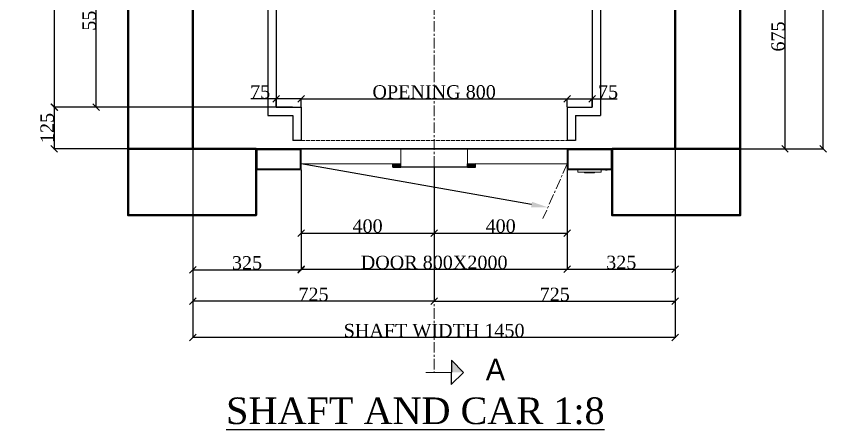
# Model space of a CAD drawing. Header units: millimetres. Extents: x 130 to 2627, y 155 to 3151.
# Drawn here: x 130 to 2627, y 155 to 1396 of the extents above; entities that cross this region are included whole.
import ezdxf
from ezdxf import colors
from ezdxf.entities.mleader import LeaderData, LeaderLine
from ezdxf.math import Vec2, Vec3

# ---------------------------------------------------------------- set-up
doc = ezdxf.new("R2010")
doc.units = ezdxf.units.MM
doc.linetypes.add('ACAD_ISO02W100', pattern=[15, 12, -3])
doc.linetypes.add('CENTER', pattern=[50.8, 31.75, -6.35, 6.35, -6.35])
doc.layers.add('6', color=7, linetype='Continuous')
for name, color, linetype, lineweight in [('Car', 3, 'Continuous', 18), ('CL', 2, 'CENTER', 0), ('DL', 8, 'ACAD_ISO02W100', 0), ('step&guides', 3, 'Continuous', 30), ('Wall', 1, 'Continuous', 50)]:
    doc.layers.add(name, color=color, linetype=linetype, lineweight=lineweight)
doc.styles.add('nassar2', font='cent.shx', dxfattribs={"height": 60})
doc.styles.add('top', font='cent.shx', dxfattribs={"height": 40})
doc.dimstyles.new('top', dxfattribs={"dimtxt": 35, "dimasz": 20, "dimexe": 1.25, "dimexo": 0.625, "dimtad": 1, "dimtxsty": 'top', "dimblk": 'OBLIQUE', "dimcen": 2.5, "dimadec": 0, "dimazin": 0, "dimtfac": 1, "dimtmove": 0, "dimatfit": 3, "dimldrblk": 'OBLIQUE', "dimfxl": 1, "dimarcsym": 0})

# ---------------------------------------------------------------- blocks, each defined once
blk = doc.blocks.new('_Oblique')
at = {"color": 0, "linetype": 'ByBlock', "lineweight": -2}
blk.add_line((-0.5, -0.5), (0.5, 0.5), dxfattribs=at)
blk = doc.blocks.new('*D57')
at = {"color": 0, "lineweight": -2, "transparency": 16777216}
for p, q in [((984.9, 934.9), (984.9, 744.1)), ((1384.9, 934.9), (1384.9, 744.1)), ((984.9, 745.3), (1384.9, 745.3))]:
    blk.add_line(p, q, dxfattribs=at)
at = {"layer": 'Defpoints', "color": 0, "transparency": 16777216}
for p in [(984.9, 935.5), (1384.9, 935.5), (1384.9, 745.3)]:
    blk.add_point(p, dxfattribs=at)
at = {"color": 0, "lineweight": -2, "transparency": 16777216, "xscale": 20, "yscale": 20, "zscale": 20, "rotation": 180}
blk.add_blockref('_Oblique', (984.9, 745.3), dxfattribs=at)
at = {"color": 0, "lineweight": -2, "transparency": 16777216, "xscale": 20, "yscale": 20, "zscale": 20}
blk.add_blockref('_Oblique', (1384.9, 745.3), dxfattribs=at)
at = {"color": 0, "transparency": 16777216, "insert": (1184.9, 766), "char_height": 40, "attachment_point": 5, "style": 'top'}
blk.add_mtext('400', dxfattribs=at)
blk = doc.blocks.new('*D58')
at = {"color": 0, "lineweight": -2, "transparency": 16777216}
for p, q in [((1384.9, 943), (1384.9, 744.1)), ((1784.9, 934.9), (1784.9, 744.1)), ((1384.9, 745.3), (1784.9, 745.3))]:
    blk.add_line(p, q, dxfattribs=at)
at = {"layer": 'Defpoints', "color": 0, "transparency": 16777216}
for p in [(1384.9, 943.6), (1784.9, 935.5), (1784.9, 745.3)]:
    blk.add_point(p, dxfattribs=at)
at = {"color": 0, "lineweight": -2, "transparency": 16777216, "xscale": 20, "yscale": 20, "zscale": 20, "rotation": 180}
blk.add_blockref('_Oblique', (1384.9, 745.3), dxfattribs=at)
at = {"color": 0, "lineweight": -2, "transparency": 16777216, "xscale": 20, "yscale": 20, "zscale": 20}
blk.add_blockref('_Oblique', (1784.9, 745.3), dxfattribs=at)
at = {"color": 0, "transparency": 16777216, "insert": (1584.9, 766), "char_height": 40, "attachment_point": 5, "style": 'top'}
blk.add_mtext('400', dxfattribs=at)
blk = doc.blocks.new('*D40')
at = {"color": 0, "lineweight": -2, "transparency": 16777216}
for p, q in [((984.9, 814.2), (984.9, 634.9)), ((1784.9, 818.3), (1784.9, 634.9)), ((984.9, 636.2), (1784.9, 636.2))]:
    blk.add_line(p, q, dxfattribs=at)
at = {"layer": 'Defpoints', "color": 0, "transparency": 16777216}
for p in [(984.9, 814.9), (1784.9, 818.9), (1784.9, 636.2)]:
    blk.add_point(p, dxfattribs=at)
at = {"color": 0, "lineweight": -2, "transparency": 16777216, "xscale": 20, "yscale": 20, "zscale": 20, "rotation": 180}
blk.add_blockref('_Oblique', (984.9, 636.2), dxfattribs=at)
at = {"color": 0, "lineweight": -2, "transparency": 16777216, "xscale": 20, "yscale": 20, "zscale": 20}
blk.add_blockref('_Oblique', (1784.9, 636.2), dxfattribs=at)
at = {"color": 0, "transparency": 16777216, "insert": (1384.9, 656.8), "char_height": 40, "attachment_point": 5, "style": 'top'}
blk.add_mtext('DOOR 800X2000', dxfattribs=at)
blk = doc.blocks.new('*D41')
at = {"color": 0, "lineweight": -2, "transparency": 16777216}
for p, q in [((909.9, 1124.2), (909.9, 1149.9)), ((984.9, 1124.2), (984.9, 1149.9)), ((909.9, 1148.6), (834.2, 1148.6)), ((984.9, 1148.6), (909.9, 1148.6))]:
    blk.add_line(p, q, dxfattribs=at)
at = {"layer": 'Defpoints', "color": 0, "transparency": 16777216}
for p in [(909.9, 1148.6), (909.9, 1123.6), (984.9, 1123.6)]:
    blk.add_point(p, dxfattribs=at)
at = {"color": 0, "lineweight": -2, "transparency": 16777216, "xscale": 20, "yscale": 20, "zscale": 20, "rotation": 180}
blk.add_blockref('_Oblique', (909.9, 1148.6), dxfattribs=at)
at = {"color": 0, "lineweight": -2, "transparency": 16777216, "xscale": 20, "yscale": 20, "zscale": 20}
blk.add_blockref('_Oblique', (984.9, 1148.6), dxfattribs=at)
at = {"color": 0, "transparency": 16777216, "insert": (862, 1169.3), "char_height": 40, "attachment_point": 5, "style": 'top'}
blk.add_mtext('75', dxfattribs=at)
blk = doc.blocks.new('*D42')
at = {"color": 0, "lineweight": -2, "transparency": 16777216}
for p, q in [((984.9, 1124.2), (984.9, 1149.9)), ((1784.9, 1124.2), (1784.9, 1149.9)), ((984.9, 1148.6), (1784.9, 1148.6))]:
    blk.add_line(p, q, dxfattribs=at)
at = {"layer": 'Defpoints', "color": 0, "transparency": 16777216}
for p in [(1784.9, 1148.6), (984.9, 1123.6), (1784.9, 1123.6)]:
    blk.add_point(p, dxfattribs=at)
at = {"color": 0, "lineweight": -2, "transparency": 16777216, "xscale": 20, "yscale": 20, "zscale": 20, "rotation": 180}
blk.add_blockref('_Oblique', (984.9, 1148.6), dxfattribs=at)
at = {"color": 0, "lineweight": -2, "transparency": 16777216, "xscale": 20, "yscale": 20, "zscale": 20}
blk.add_blockref('_Oblique', (1784.9, 1148.6), dxfattribs=at)
at = {"color": 0, "transparency": 16777216, "insert": (1384.9, 1169.3), "char_height": 40, "attachment_point": 5, "style": 'top'}
blk.add_mtext('OPENING 800', dxfattribs=at)
blk = doc.blocks.new('*D59')
at = {"color": 0, "lineweight": -2, "transparency": 16777216}
for p, q in [((1784.9, 1124.2), (1784.9, 1149.9)), ((1859.9, 1124.2), (1859.9, 1149.9)), ((1784.9, 1148.6), (1859.9, 1148.6)), ((1859.9, 1148.6), (1935.5, 1148.6))]:
    blk.add_line(p, q, dxfattribs=at)
at = {"layer": 'Defpoints', "color": 0, "transparency": 16777216}
for p in [(1859.9, 1148.6), (1784.9, 1123.6), (1859.9, 1123.6)]:
    blk.add_point(p, dxfattribs=at)
at = {"color": 0, "lineweight": -2, "transparency": 16777216, "xscale": 20, "yscale": 20, "zscale": 20, "rotation": 180}
blk.add_blockref('_Oblique', (1784.9, 1148.6), dxfattribs=at)
at = {"color": 0, "lineweight": -2, "transparency": 16777216, "xscale": 20, "yscale": 20, "zscale": 20}
blk.add_blockref('_Oblique', (1859.9, 1148.6), dxfattribs=at)
at = {"color": 0, "transparency": 16777216, "insert": (1907.7, 1169.3), "char_height": 40, "attachment_point": 5, "style": 'top'}
blk.add_mtext('75', dxfattribs=at)
blk = doc.blocks.new('*D43')
at = {"color": 0, "lineweight": -2, "transparency": 16777216}
for p, q in [((2109.9, 998), (2109.9, 634.9)), ((1784.9, 850.1), (1784.9, 634.9)), ((1784.9, 636.2), (2109.9, 636.2))]:
    blk.add_line(p, q, dxfattribs=at)
at = {"layer": 'Defpoints', "color": 0, "transparency": 16777216}
for p in [(2109.9, 998.6), (1784.9, 850.8), (2109.9, 636.2)]:
    blk.add_point(p, dxfattribs=at)
at = {"color": 0, "lineweight": -2, "transparency": 16777216, "xscale": 20, "yscale": 20, "zscale": 20, "rotation": 180}
blk.add_blockref('_Oblique', (1784.9, 636.2), dxfattribs=at)
at = {"color": 0, "lineweight": -2, "transparency": 16777216, "xscale": 20, "yscale": 20, "zscale": 20}
blk.add_blockref('_Oblique', (2109.9, 636.2), dxfattribs=at)
at = {"color": 0, "transparency": 16777216, "insert": (1947.4, 656.8), "char_height": 40, "attachment_point": 5, "style": 'top'}
blk.add_mtext('325', dxfattribs=at)
blk = doc.blocks.new('*D44')
at = {"color": 0, "lineweight": -2, "transparency": 16777216}
for p, q in [((659.9, 998), (659.9, 633.7)), ((984.9, 934.9), (984.9, 633.7)), ((659.9, 634.9), (984.9, 634.9))]:
    blk.add_line(p, q, dxfattribs=at)
at = {"layer": 'Defpoints', "color": 0, "transparency": 16777216}
for p in [(659.9, 998.6), (984.9, 935.5), (984.9, 634.9)]:
    blk.add_point(p, dxfattribs=at)
at = {"color": 0, "lineweight": -2, "transparency": 16777216, "xscale": 20, "yscale": 20, "zscale": 20, "rotation": 180}
blk.add_blockref('_Oblique', (659.9, 634.9), dxfattribs=at)
at = {"color": 0, "lineweight": -2, "transparency": 16777216, "xscale": 20, "yscale": 20, "zscale": 20}
blk.add_blockref('_Oblique', (984.9, 634.9), dxfattribs=at)
at = {"color": 0, "transparency": 16777216, "insert": (822.4, 655.5), "char_height": 40, "attachment_point": 5, "style": 'top'}
blk.add_mtext('325', dxfattribs=at)
blk = doc.blocks.new('*D45')
at = {"color": 0, "lineweight": -2, "transparency": 16777216}
for p, q in [((659.9, 998), (659.9, 538.8)), ((1384.9, 838.9), (1384.9, 538.8)), ((1384.9, 540.1), (659.9, 540.1))]:
    blk.add_line(p, q, dxfattribs=at)
at = {"layer": 'Defpoints', "color": 0, "transparency": 16777216}
for p in [(659.9, 998.6), (1384.9, 839.5), (659.9, 540.1)]:
    blk.add_point(p, dxfattribs=at)
at = {"color": 0, "lineweight": -2, "transparency": 16777216, "xscale": 20, "yscale": 20, "zscale": 20, "rotation": 180}
blk.add_blockref('_Oblique', (659.9, 540.1), dxfattribs=at)
at = {"color": 0, "lineweight": -2, "transparency": 16777216, "xscale": 20, "yscale": 20, "zscale": 20}
blk.add_blockref('_Oblique', (1384.9, 540.1), dxfattribs=at)
at = {"color": 0, "transparency": 16777216, "insert": (1022.4, 560.7), "char_height": 40, "attachment_point": 5, "style": 'top'}
blk.add_mtext('725', dxfattribs=at)
blk = doc.blocks.new('*D46')
at = {"color": 0, "lineweight": -2, "transparency": 16777216}
for p, q in [((2109.9, 998), (2109.9, 538.8)), ((1384.9, 838.9), (1384.9, 538.8)), ((1384.9, 540.1), (2109.9, 540.1))]:
    blk.add_line(p, q, dxfattribs=at)
at = {"layer": 'Defpoints', "color": 0, "transparency": 16777216}
for p in [(2109.9, 998.6), (1384.9, 839.5), (2109.9, 540.1)]:
    blk.add_point(p, dxfattribs=at)
at = {"color": 0, "lineweight": -2, "transparency": 16777216, "xscale": 20, "yscale": 20, "zscale": 20, "rotation": 180}
blk.add_blockref('_Oblique', (1384.9, 540.1), dxfattribs=at)
at = {"color": 0, "lineweight": -2, "transparency": 16777216, "xscale": 20, "yscale": 20, "zscale": 20}
blk.add_blockref('_Oblique', (2109.9, 540.1), dxfattribs=at)
at = {"color": 0, "transparency": 16777216, "insert": (1747.4, 560.7), "char_height": 40, "attachment_point": 5, "style": 'top'}
blk.add_mtext('725', dxfattribs=at)
blk = doc.blocks.new('*D60')
at = {"color": 0, "lineweight": -2, "transparency": 16777216}
for p, q in [((659.9, 998), (659.9, 429.8)), ((2109.9, 998), (2109.9, 429.8)), ((2109.9, 431.1), (659.9, 431.1))]:
    blk.add_line(p, q, dxfattribs=at)
at = {"layer": 'Defpoints', "color": 0, "transparency": 16777216}
for p in [(659.9, 998.6), (2109.9, 998.6), (659.9, 431.1)]:
    blk.add_point(p, dxfattribs=at)
at = {"color": 0, "lineweight": -2, "transparency": 16777216, "xscale": 20, "yscale": 20, "zscale": 20, "rotation": 180}
blk.add_blockref('_Oblique', (659.9, 431.1), dxfattribs=at)
at = {"color": 0, "lineweight": -2, "transparency": 16777216, "xscale": 20, "yscale": 20, "zscale": 20}
blk.add_blockref('_Oblique', (2109.9, 431.1), dxfattribs=at)
at = {"color": 0, "transparency": 16777216, "insert": (1384.9, 451.7), "char_height": 40, "attachment_point": 5, "style": 'top'}
blk.add_mtext('SHAFT WIDTH 1450', dxfattribs=at)
blk = doc.blocks.new('*D48')
at = {"color": 0, "lineweight": -2, "transparency": 16777216}
for p, q in [((2105.5, 1673.6), (2440.9, 1673.6)), ((2439.6, 1673.6), (2439.6, 998.6)), ((2110.5, 998.6), (2440.9, 998.6))]:
    blk.add_line(p, q, dxfattribs=at)
at = {"layer": 'Defpoints', "color": 0, "transparency": 16777216}
for p in [(2104.9, 1673.6), (2109.9, 998.6), (2439.6, 998.6)]:
    blk.add_point(p, dxfattribs=at)
at = {"color": 0, "lineweight": -2, "transparency": 16777216, "xscale": 20, "yscale": 20, "zscale": 20}
for p, rotation in [((2439.6, 1673.6), 90), ((2439.6, 998.6), 270)]:
    blk.add_blockref('_Oblique', p, dxfattribs=dict(at, rotation=rotation))
at = {"color": 0, "transparency": 16777216, "insert": (2419, 1336.1), "char_height": 40, "attachment_point": 5, "rotation": 90, "style": 'top'}
blk.add_mtext('675', dxfattribs=at)
blk = doc.blocks.new('*D51')
at = {"color": 0, "lineweight": -2, "transparency": 16777216}
for p, q in [((909.2, 2323.6), (242.3, 2323.6)), ((243.5, 1123.6), (243.5, 2323.6)), ((959.2, 1123.6), (242.3, 1123.6))]:
    blk.add_line(p, q, dxfattribs=at)
at = {"layer": 'Defpoints', "color": 0, "transparency": 16777216}
for p in [(243.5, 2323.6), (909.9, 2323.6), (959.9, 1123.6)]:
    blk.add_point(p, dxfattribs=at)
at = {"color": 0, "lineweight": -2, "transparency": 16777216, "xscale": 20, "yscale": 20, "zscale": 20}
for p, rotation in [((243.5, 2323.6), 90), ((243.5, 1123.6), 270)]:
    blk.add_blockref('_Oblique', p, dxfattribs=dict(at, rotation=rotation))
at = {"color": 0, "transparency": 16777216, "insert": (222.9, 1773.6), "char_height": 40, "attachment_point": 5, "rotation": 90, "style": 'top'}
blk.add_mtext('CAR DEPTH 1200', dxfattribs=at)
blk = doc.blocks.new('*D61')
at = {"color": 0, "lineweight": -2, "transparency": 16777216}
for p, q in [((664.2, 1673.6), (367.5, 1673.6)), ((368.8, 1123.6), (368.8, 1673.6)), ((464.2, 1123.6), (367.5, 1123.6))]:
    blk.add_line(p, q, dxfattribs=at)
at = {"layer": 'Defpoints', "color": 0, "transparency": 16777216}
for p in [(368.8, 1673.6), (664.9, 1673.6), (464.9, 1123.6)]:
    blk.add_point(p, dxfattribs=at)
at = {"color": 0, "lineweight": -2, "transparency": 16777216, "xscale": 20, "yscale": 20, "zscale": 20}
for p, rotation in [((368.8, 1673.6), 90), ((368.8, 1123.6), 270)]:
    blk.add_blockref('_Oblique', p, dxfattribs=dict(at, rotation=rotation))
at = {"color": 0, "transparency": 16777216, "insert": (348.1, 1398.6), "char_height": 40, "attachment_point": 5, "rotation": 90, "style": 'top'}
blk.add_mtext('550', dxfattribs=at)
blk = doc.blocks.new('*D54')
at = {"color": 0, "lineweight": -2, "transparency": 16777216}
for p, q in [((2105.5, 2598.6), (2556, 2598.6)), ((2554.7, 998.6), (2554.7, 2598.6)), ((2105.5, 998.6), (2556, 998.6))]:
    blk.add_line(p, q, dxfattribs=at)
at = {"layer": 'Defpoints', "color": 0, "transparency": 16777216}
for p in [(2104.9, 2598.6), (2554.7, 2598.6), (2104.9, 998.6)]:
    blk.add_point(p, dxfattribs=at)
at = {"color": 0, "lineweight": -2, "transparency": 16777216, "xscale": 20, "yscale": 20, "zscale": 20}
for p, rotation in [((2554.7, 2598.6), 90), ((2554.7, 998.6), 270)]:
    blk.add_blockref('_Oblique', p, dxfattribs=dict(at, rotation=rotation))
at = {"color": 0, "transparency": 16777216, "insert": (2534.1, 1848.6), "char_height": 40, "attachment_point": 5, "rotation": 90, "style": 'top'}
blk.add_mtext('SHAFT DEPTH  1600', dxfattribs=at)
blk = doc.blocks.new('*D66')
at = {"color": 0, "lineweight": -2, "transparency": 16777216}
for p, q in [((464.2, 1123.6), (241, 1123.6)), ((242.3, 1123.6), (242.3, 998.6)), ((464.2, 998.6), (241, 998.6))]:
    blk.add_line(p, q, dxfattribs=at)
at = {"layer": 'Defpoints', "color": 0, "transparency": 16777216}
for p in [(464.9, 1123.6), (242.3, 998.6), (464.9, 998.6)]:
    blk.add_point(p, dxfattribs=at)
at = {"color": 0, "lineweight": -2, "transparency": 16777216, "xscale": 20, "yscale": 20, "zscale": 20}
for p, rotation in [((242.3, 1123.6), 90), ((242.3, 998.6), 270)]:
    blk.add_blockref('_Oblique', p, dxfattribs=dict(at, rotation=rotation))
at = {"color": 0, "transparency": 16777216, "insert": (221.7, 1061.1), "char_height": 40, "attachment_point": 5, "rotation": 90, "style": 'top'}
blk.add_mtext('125', dxfattribs=at)

msp = doc.modelspace()

# ---------------------------------------------------------------- hatches: boundary and pattern name
at = {"true_color": 0x000007, "transparency": 33554666}
h = msp.add_hatch(color=7, dxfattribs=at)
h.paths.add_polyline_path([(1261.081, 953.627), (1284.782, 953.627), (1261.081, 943.62)])
h.paths.add_polyline_path([(1284.782, 953.627), (1261.081, 943.62), (1284.782, 943.62)])
h = msp.add_hatch(color=7, dxfattribs=at)
h.paths.add_polyline_path([(1484.924, 953.627), (1509.678, 953.627), (1484.924, 943.62)])
h.paths.add_polyline_path([(1509.678, 953.627), (1484.924, 943.62), (1509.678, 943.62)])
at = {"layer": 'Car', "lineweight": 25, "ltscale": 4, "transparency": 16777216}
h = msp.add_hatch(color=256, dxfattribs=at)
h.dxf.hatch_style = 1
h.paths.add_polyline_path([(1436.521, 326.281), (1436.622, 363.032), (1473.051, 326.18)])

# ---------------------------------------------------------------- linework, layer by layer
for p, q in [((664.853, 998.584), (2104.853, 998.584)), ((2104.853, 998.584), (664.853, 998.584)), ((864.853, 998.584), (869.853, 998.584)), ((1899.853, 998.584), (1904.853, 998.584)), ((1919.853, 998.584), (1919.853, 798.584)), ((869.853, 935.543), (864.853, 935.543)), ((1899.853, 935.543), (1904.853, 935.543))]:
    msp.add_line(p, q)
at = {"transparency": 33554666}
msp.add_line((1484.924, 998.584), (1284.782, 998.584), dxfattribs=at)
at = {"color": 7, "linetype": 'Continuous', "lineweight": 20, "transparency": 33554666}
for p, q in [((984.853, 953.584), (1284.782, 953.584)), ((1484.924, 953.584), (1784.853, 953.584))]:
    msp.add_line(p, q, dxfattribs=at)
for points in [[(849.853, 998.584), (984.853, 998.584), (984.853, 935.543), (849.853, 935.543)], [(852.853, 995.564), (981.853, 995.584), (981.853, 938.584), (852.853, 938.564)], [(1919.853, 998.584), (1784.853, 998.584), (1784.853, 935.543), (1919.853, 935.543)], [(1916.853, 995.564), (1787.853, 995.584), (1787.853, 938.584), (1916.853, 938.564)], [(1817.353, 928.237), (1887.353, 928.237), (1887.353, 935.543), (1817.353, 935.543)], [(1836.768, 926.237), (1867.384, 926.237), (1867.384, 928.237), (1836.768, 928.237)]]:
    msp.add_lwpolyline(points, close=True, dxfattribs=at)
for points in [[(1284.782, 953.584), (984.853, 953.584), (984.853, 998.584), (1784.853, 998.584), (1784.853, 953.584), (1484.924, 953.584)], [(1284.782, 943.62), (1284.782, 998.584), (1284.782, 998.584)], [(1484.924, 943.62), (1484.924, 948.549), (1484.924, 998.584)]]:
    msp.add_lwpolyline(points, dxfattribs=at)
at = {"color": 7, "linetype": 'Continuous', "lineweight": -2, "true_color": 0x000007, "transparency": 33554666}
for points in [[(1261.081, 953.627), (1284.782, 953.627), (1261.081, 943.62)], [(1284.782, 953.627), (1261.081, 943.62), (1284.782, 943.62)], [(1484.924, 953.627), (1509.678, 953.627), (1484.924, 943.62)], [(1509.678, 953.627), (1484.924, 943.62), (1509.678, 943.62)]]:
    msp.add_lwpolyline(points, close=True, dxfattribs=at)
at = {"color": 7, "linetype": 'Continuous', "lineweight": 20, "true_color": 0x000007, "transparency": 33554666}
for points in [[(1261.081, 943.62), (1261.081, 953.627), (1261.081, 953.627)], [(1509.678, 943.62), (1509.678, 953.627), (1509.678, 953.627)]]:
    msp.add_lwpolyline(points, dxfattribs=at)
at = {"layer": '6', "transparency": 33554666}
msp.add_line((1484.924, 943.62), (1284.782, 943.62), dxfattribs=at)
at = {"layer": 'Car', "lineweight": 25, "ltscale": 4, "transparency": 33554666}
for p, q in [((1436.622, 363.032), (1436.42, 289.53)), ((1473.051, 326.18), (1436.622, 363.032)), ((1436.42, 289.53), (1473.167, 326.054))]:
    msp.add_line(p, q, dxfattribs=at)
at = {"layer": 'Car', "ltscale": 4, "transparency": 33554666}
msp.add_line((1359.733, 326.281), (1436.521, 326.281), dxfattribs=at)
at = {"layer": 'CL'}
for p, q in [((1384.853, 3109.839, -110.467), (1384.853, 326.281)), ((1784.853, 953.584), (1712.063, 788.46))]:
    msp.add_line(p, q, dxfattribs=at)
at = {"layer": 'DL', "transparency": 33554666}
msp.add_line((984.853, 1023.584), (1784.853, 1023.584), dxfattribs=at)
at = {"layer": 'step&guides'}
for p, q in [((884.853, 2348.584), (884.853, 1098.584)), ((1884.853, 2348.584), (1884.853, 1098.584)), ((909.853, 2323.584), (909.853, 1123.584)), ((1859.853, 2323.584), (1859.853, 1123.584)), ((909.853, 1123.584), (984.853, 1123.584)), ((984.853, 1123.584), (984.853, 1023.584)), ((1784.853, 1123.584), (1859.853, 1123.584)), ((1784.853, 1123.584), (1784.853, 1023.584)), ((884.853, 1098.584), (959.853, 1098.584)), ((959.853, 1098.584), (959.853, 1023.584)), ((1809.853, 1098.584), (1884.853, 1098.584)), ((1809.853, 1098.584), (1809.853, 1023.584)), ((984.853, 1023.584), (959.853, 1023.584)), ((1809.853, 1023.584), (1784.853, 1023.584))]:
    msp.add_line(p, q, dxfattribs=at)
at = {"layer": 'Wall'}
for points in [[(1919.853, 798.584), (2304.853, 798.584), (2304.853, 2798.584), (464.853, 2798.584), (464.853, 798.584), (849.853, 798.584)], [(849.853, 998.584), (659.853, 998.584), (659.853, 2598.584), (2109.853, 2598.584), (2109.853, 998.584), (1919.853, 998.584)]]:
    msp.add_lwpolyline(points, dxfattribs=at)
for points in [[(849.853, 998.584), (464.853, 998.584), (464.853, 798.584), (849.853, 798.584)], [(1919.853, 998.584), (2304.853, 998.584), (2304.853, 798.584), (1919.853, 798.584)]]:
    msp.add_lwpolyline(points, close=True, dxfattribs=at)

# ---------------------------------------------------------------- texts
at = {"ltscale": 4, "transparency": 33554666, "insert": (1598.343, 367.077), "char_height": 65, "attachment_point": 3, "rotation": 359.727953}
msp.add_mtext_dynamic_manual_height_columns('A', width=315.98199, gutter_width=125, heights=[0], dxfattribs=at)
at = {"insert": (759.519, 250.975, -137), "char_height": 80, "attachment_point": 1}
msp.add_mtext_dynamic_manual_height_columns('{\\Fcent|c0;\\L\\C6;SHAFT AND CAR 1:8}', width=2331.14753, gutter_width=200, heights=[0], dxfattribs=at)

# ---------------------------------------------------------------- dimensions: what is measured, and where the dimension line sits
for base, p1, p2, text, picture, middle in [((2554.712, 2598.584), (2104.853, 998.584), (2104.853, 2598.584), 'SHAFT DEPTH  <>', '*D54', (2554.712, 1848.584)), ((243.546, 2323.584), (959.853, 1123.584), (909.853, 2323.584), 'CAR DEPTH <>', '*D51', (243.546, 1773.584))]:
    dim = msp.add_linear_dim(base=base, p1=p1, p2=p2, angle=90, text=text, dimstyle='top')
    dim.commit()
    dim.dimension.update_dxf_attribs({"geometry": picture, "text_midpoint": middle, "dimtype": 160})
for base, p1, p2, picture, middle in [((368.763, 1673.584), (464.853, 1123.584), (664.853, 1673.584), '*D61', (348.138, 1398.584)), ((2439.615, 998.584), (2104.853, 1673.584), (2109.853, 998.584), '*D48', (2418.99, 1336.084)), ((242.296, 998.584), (464.853, 1123.584), (464.853, 998.584), '*D66', (221.671, 1061.084))]:
    dim = msp.add_linear_dim(base=base, p1=p1, p2=p2, angle=90, dimstyle='top')
    dim.commit()
    dim.dimension.update_dxf_attribs({"geometry": picture, "text_midpoint": middle})
for base, p1, p2, text, picture, middle in [((1784.853, 1148.649), (984.853, 1123.584), (1784.853, 1123.584), 'OPENING <>', '*D42', (1384.853, 1169.274)), ((659.853, 431.076), (2109.853, 998.584), (659.853, 998.584), 'SHAFT WIDTH <>', '*D60', (1384.853, 451.701)), ((1784.853, 636.155), (984.853, 814.863), (1784.853, 818.912), 'DOOR <>X2000', '*D40', (1384.853, 656.78))]:
    dim = msp.add_linear_dim(base=base, p1=p1, p2=p2, text=text, dimstyle='top')
    dim.commit()
    dim.dimension.update_dxf_attribs({"geometry": picture, "text_midpoint": middle})
for base, p1, p2, picture, middle in [((909.853, 1148.649), (984.853, 1123.584), (909.853, 1123.584), '*D41', (862.028, 1148.649)), ((1859.853, 1148.649), (1784.853, 1123.584), (1859.853, 1123.584), '*D59', (1907.678, 1148.649))]:
    dim = msp.add_linear_dim(base=base, p1=p1, p2=p2, dimstyle='top')
    dim.commit()
    dim.dimension.update_dxf_attribs({"geometry": picture, "text_midpoint": middle, "dimtype": 160})
for base, p1, p2, picture, middle in [((984.853, 634.905), (659.853, 998.584), (984.853, 935.543), '*D44', (822.353, 655.53)), ((659.853, 540.097), (1384.853, 839.507), (659.853, 998.584), '*D45', (1022.353, 560.722)), ((2109.853, 540.097), (1384.853, 839.507), (2109.853, 998.584), '*D46', (1747.353, 560.722)), ((2109.853, 636.155), (1784.853, 850.769), (2109.853, 998.584), '*D43', (1947.353, 656.78)), ((1384.853, 745.346), (984.853, 935.543), (1384.853, 935.543), '*D57', (1184.853, 765.971)), ((1784.853, 745.346), (1384.853, 943.62), (1784.853, 935.543), '*D58', (1584.853, 765.971))]:
    dim = msp.add_linear_dim(base=base, p1=p1, p2=p2, dimstyle='top')
    dim.commit()
    dim.dimension.update_dxf_attribs({"geometry": picture, "text_midpoint": middle})

# ---------------------------------------------------------------- leaders
at = {"layer": 'CL'}
ml = msp.add_multileader_mtext('Standard', dxfattribs=at)
ml.set_content('', color=256, style='nassar2')
ml.set_leader_properties()
ml.build(insert=Vec2(0, 0))
ml.multileader.update_dxf_attribs({"text_left_attachment_type": 6, "text_right_attachment_type": 6, "dogleg_length": 0.36, "arrow_head_size": 50})
ctx = ml.context
ctx.base_point, ctx.char_height, ctx.arrow_head_size, ctx.landing_gap_size, ctx.plane_origin = Vec3(984.673, 953.584), 60, 50, 0.09, Vec3(1665.921, 788.522)
ctx.left_attachment, ctx.right_attachment, ctx.text_align_type = 6, 6, 2
notes = []
notes.append((ctx, [(1, (1, 1, 0), (984.853, 953.584), (-1, 0), 0.0000157, [(0, [(1726.979, 822.297)], 0, [])])]))
ctx.mtext.insert, ctx.mtext.alignment, ctx.mtext.flow_direction = Vec3(984.763, 1013.584), 3, 5
for ctx, leaders in notes:
    for number, flags, end, landing, length, lines in leaders:
        leader = LeaderData()
        leader.index, (leader.has_last_leader_line, leader.has_dogleg_vector, leader.attachment_direction) = number, flags
        leader.last_leader_point, leader.dogleg_vector, leader.dogleg_length = Vec3(end), Vec3(landing), length
        for number, points, colour, breaks in lines:
            line = LeaderLine()
            line.index, line.vertices, line.color, line.breaks = number, Vec3.list(points), colors.encode_raw_color(colour), breaks
            leader.lines.append(line)
        ctx.leaders.append(leader)

doc.saveas('drawing.dxf')
